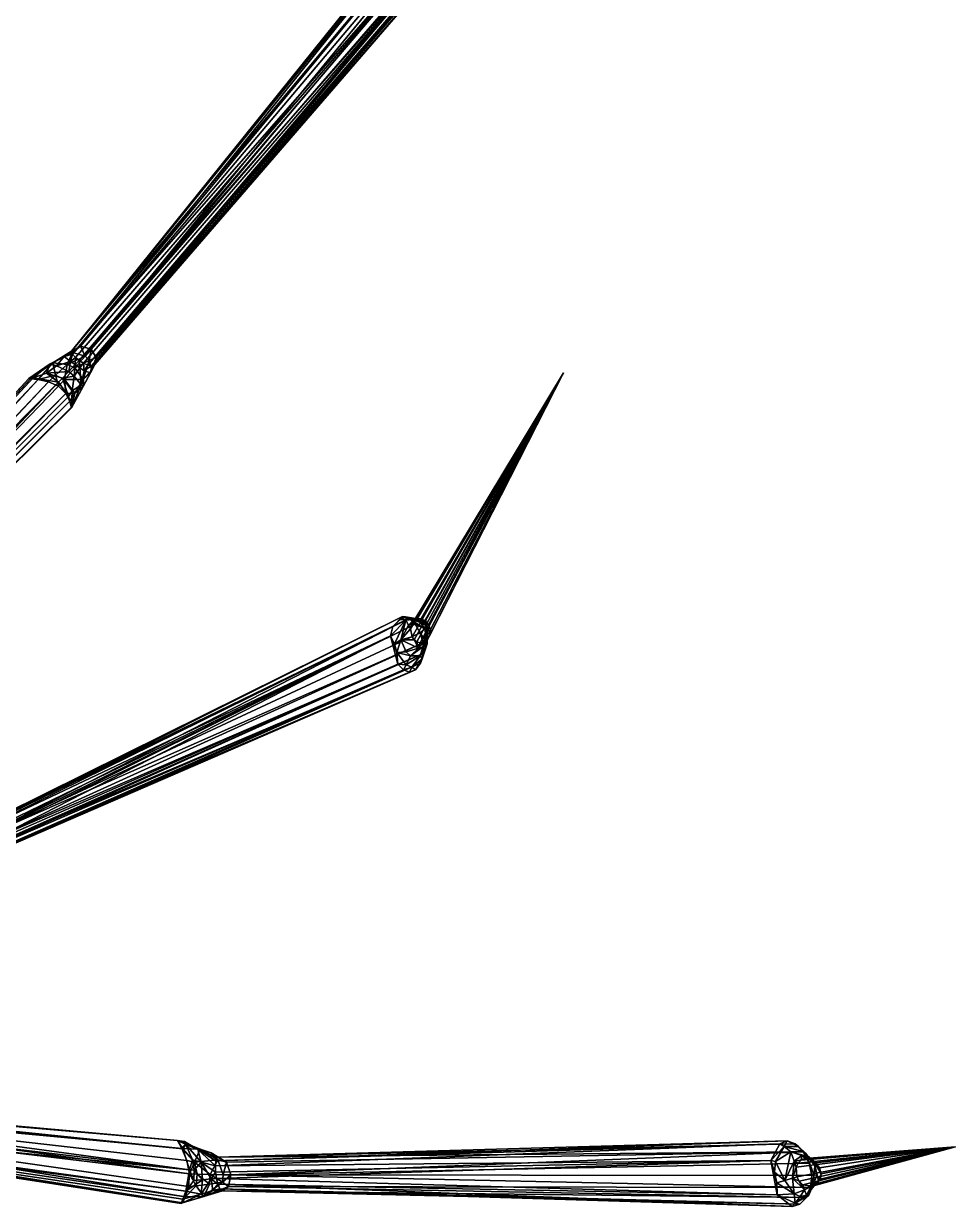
# Model space of a CAD drawing. Extents: x -0.0082 to 0.0082, y -0.0104 to 0.0092.
# Drawn here: x 0.00331 to 0.00817, y -0.00054 to 0.00563 of the extents above; entities that cross this region are included whole.
import ezdxf

# ---------------------------------------------------------------- set-up
doc = ezdxf.new("R2010")
doc.units = 0
doc.layers.add('BK_WIDOW$LWO', color=1, linetype='CONTINUOUS')

msp = doc.modelspace()

# ---------------------------------------------------------------- linework, layer by layer
at = {"layer": 'BK_WIDOW$LWO'}
for points in [[(0.0035562, 0.0039171, 0.0095753), (0.003603, 0.0039443, 0.0097123), (0.0058732, 0.0067717, 0.0064667)], [(0.0035562, 0.0039171, 0.0095753), (0.0058732, 0.0067717, 0.0064667), (0.0058332, 0.0067496, 0.006421)], [(0.0058332, 0.0067496, 0.006421), (0.0058157, 0.006717, 0.006379), (0.0035562, 0.0039171, 0.0095753)], [(0.0058732, 0.0067717, 0.0064667), (0.003603, 0.0039443, 0.0097123), (0.005987, 0.0067706, 0.0065333)], [(0.005987, 0.0067706, 0.0065333), (0.003603, 0.0039443, 0.0097123), (0.0036594, 0.0039283, 0.0097561)], [(0.0060365, 0.0067477, 0.0065382), (0.005987, 0.0067706, 0.0065333), (0.0036594, 0.0039283, 0.0097561)], [(0.0060689, 0.0067127, 0.0065191), (0.0060365, 0.0067477, 0.0065382), (0.0036594, 0.0039283, 0.0097561)], [(0.0058324, 0.0066412, 0.006315), (0.0035562, 0.0039171, 0.0095753), (0.0058157, 0.006717, 0.006379)], [(0.0036862, 0.0038851, 0.0097158), (0.0060689, 0.0067127, 0.0065191), (0.0036594, 0.0039283, 0.0097561)], [(0.0036785, 0.0038475, 0.0096276), (0.0060801, 0.0066332, 0.0064389), (0.0060837, 0.0066726, 0.0064837)], [(0.0036862, 0.0038851, 0.0097158), (0.0036785, 0.0038475, 0.0096276), (0.0060837, 0.0066726, 0.0064837)], [(0.0060689, 0.0067127, 0.0065191), (0.0036862, 0.0038851, 0.0097158), (0.0060837, 0.0066726, 0.0064837)], [(0.0035628, 0.0039016, 0.0095384), (0.0035562, 0.0039171, 0.0095753), (0.0058324, 0.0066412, 0.006315)], [(0.0035628, 0.0039016, 0.0095384), (0.0058324, 0.0066412, 0.006315), (0.0059107, 0.006586, 0.0063017)], [(0.0060801, 0.0066332, 0.0064389), (0.0036785, 0.0038475, 0.0096276), (0.0060573, 0.0066006, 0.0063917)], [(0.0060573, 0.0066006, 0.0063917), (0.0036785, 0.0038475, 0.0096276), (0.006017, 0.0065818, 0.0063513)], [(0.0035769, 0.0038852, 0.0095128), (0.0035628, 0.0039016, 0.0095384), (0.0059107, 0.006586, 0.0063017)], [(0.0035963, 0.0038691, 0.0095029), (0.0035769, 0.0038852, 0.0095128), (0.0059107, 0.006586, 0.0063017)], [(0.0059107, 0.006586, 0.0063017), (0.0059648, 0.0065771, 0.0063201), (0.0035963, 0.0038691, 0.0095029)], [(0.003619, 0.003855, 0.0095134), (0.0035963, 0.0038691, 0.0095029), (0.0059648, 0.0065771, 0.0063201)], [(0.0036422, 0.0038452, 0.0095418), (0.003619, 0.003855, 0.0095134), (0.0059648, 0.0065771, 0.0063201)], [(0.0036422, 0.0038452, 0.0095418), (0.0059648, 0.0065771, 0.0063201), (0.0036631, 0.0038419, 0.009582)], [(0.0036631, 0.0038419, 0.009582), (0.0059648, 0.0065771, 0.0063201), (0.006017, 0.0065818, 0.0063513)], [(0.0036785, 0.0038475, 0.0096276), (0.0036631, 0.0038419, 0.009582), (0.006017, 0.0065818, 0.0063513)], [(0.0035186, 0.0038895, 0.0095627), (0.0034461, 0.003852, 0.009589), (0.0034594, 0.0038563, 0.0096639)], [(0.0034792, 0.0038401, 0.0094807), (0.0034461, 0.003852, 0.009589), (0.0035186, 0.0038895, 0.0095627)], [(0.0035622, 0.0039107, 0.0097238), (0.0035562, 0.0039171, 0.0095753), (0.0034594, 0.0038563, 0.0096639)], [(0.0035562, 0.0039171, 0.0095753), (0.0035186, 0.0038895, 0.0095627), (0.0034594, 0.0038563, 0.0096639)], [(0.0034594, 0.0038563, 0.0096639), (0.0035349, 0.0038485, 0.0097873), (0.0035622, 0.0039107, 0.0097238)], [(0.0035186, 0.0038895, 0.0095627), (0.0035523, 0.0038639, 0.0094933), (0.0034792, 0.0038401, 0.0094807)], [(0.0035186, 0.0038895, 0.0095627), (0.0035562, 0.0039171, 0.0095753), (0.0035628, 0.0039016, 0.0095384)], [(0.0035186, 0.0038895, 0.0095627), (0.0035628, 0.0039016, 0.0095384), (0.0035523, 0.0038639, 0.0094933)], [(0.0035349, 0.0038485, 0.0097873), (0.0036275, 0.0038916, 0.009777), (0.0035622, 0.0039107, 0.0097238)], [(0.0035349, 0.0038485, 0.0097873), (0.0035741, 0.0038305, 0.0098067), (0.0036275, 0.0038916, 0.009777)], [(0.0035628, 0.0039016, 0.0095384), (0.0035769, 0.0038852, 0.0095128), (0.0035523, 0.0038639, 0.0094933)], [(0.0035622, 0.0039107, 0.0097238), (0.003603, 0.0039443, 0.0097123), (0.0035562, 0.0039171, 0.0095753)], [(0.0036275, 0.0038916, 0.009777), (0.003603, 0.0039443, 0.0097123), (0.0035622, 0.0039107, 0.0097238)], [(0.0036487, 0.0038686, 0.0097623), (0.0036275, 0.0038916, 0.009777), (0.0035741, 0.0038305, 0.0098067)], [(0.0036275, 0.0038916, 0.009777), (0.0036594, 0.0039283, 0.0097561), (0.003603, 0.0039443, 0.0097123)], [(0.0036275, 0.0038916, 0.009777), (0.0036487, 0.0038686, 0.0097623), (0.0036594, 0.0039283, 0.0097561)], [(0.0036487, 0.0038686, 0.0097623), (0.0036862, 0.0038851, 0.0097158), (0.0036594, 0.0039283, 0.0097561)], [(0.0034461, 0.003852, 0.009589), (0.0033336, 0.0037753, 0.0095383), (0.003343, 0.0037736, 0.0096391)], [(0.003356, 0.0037785, 0.0094641), (0.0033336, 0.0037753, 0.0095383), (0.0034461, 0.003852, 0.009589)], [(0.003343, 0.0037736, 0.0096391), (0.0034594, 0.0038563, 0.0096639), (0.0034461, 0.003852, 0.009589)], [(0.0034594, 0.0038563, 0.0096639), (0.003343, 0.0037736, 0.0096391), (0.003383, 0.0037696, 0.0097372)], [(0.003427, 0.003803, 0.0094359), (0.003356, 0.0037785, 0.0094641), (0.0034461, 0.003852, 0.009589)], [(0.0034594, 0.0038563, 0.0096639), (0.003383, 0.0037696, 0.0097372), (0.0034734, 0.0037917, 0.009807)], [(0.0034792, 0.0038401, 0.0094807), (0.003427, 0.003803, 0.0094359), (0.0034461, 0.003852, 0.009589)], [(0.003427, 0.003803, 0.0094359), (0.0034792, 0.0038401, 0.0094807), (0.0035427, 0.003812, 0.0094365)], [(0.0035349, 0.0038485, 0.0097873), (0.0034594, 0.0038563, 0.0096639), (0.0034734, 0.0037917, 0.009807)], [(0.0034734, 0.0037917, 0.009807), (0.0035209, 0.0037698, 0.0098318), (0.0035349, 0.0038485, 0.0097873)], [(0.0034792, 0.0038401, 0.0094807), (0.0035523, 0.0038639, 0.0094933), (0.0035427, 0.003812, 0.0094365)], [(0.0035209, 0.0037698, 0.0098318), (0.0035741, 0.0038305, 0.0098067), (0.0035349, 0.0038485, 0.0097873)], [(0.0036172, 0.0037699, 0.0097348), (0.0035741, 0.0038305, 0.0098067), (0.0035209, 0.0037698, 0.0098318)], [(0.0035523, 0.0038639, 0.0094933), (0.0035765, 0.0038478, 0.0094825), (0.0035427, 0.003812, 0.0094365)], [(0.0035427, 0.003812, 0.0094365), (0.0035765, 0.0038478, 0.0094825), (0.0035699, 0.0037879, 0.0094489)], [(0.0035523, 0.0038639, 0.0094933), (0.0035769, 0.0038852, 0.0095128), (0.0035765, 0.0038478, 0.0094825)], [(0.0035765, 0.0038478, 0.0094825), (0.0036004, 0.00383, 0.0094938), (0.0035699, 0.0037879, 0.0094489)], [(0.0035699, 0.0037879, 0.0094489), (0.0036004, 0.00383, 0.0094938), (0.0036072, 0.0037422, 0.0095323)], [(0.0036172, 0.0037699, 0.0097348), (0.0036487, 0.0038686, 0.0097623), (0.0035741, 0.0038305, 0.0098067)], [(0.0035769, 0.0038852, 0.0095128), (0.0035963, 0.0038691, 0.0095029), (0.0035765, 0.0038478, 0.0094825)], [(0.0035765, 0.0038478, 0.0094825), (0.0035963, 0.0038691, 0.0095029), (0.0036004, 0.00383, 0.0094938)], [(0.0035963, 0.0038691, 0.0095029), (0.003619, 0.003855, 0.0095134), (0.0036004, 0.00383, 0.0094938)], [(0.0036004, 0.00383, 0.0094938), (0.003619, 0.003855, 0.0095134), (0.0036227, 0.0038142, 0.0095244)], [(0.0036004, 0.00383, 0.0094938), (0.0036227, 0.0038142, 0.0095244), (0.0036072, 0.0037422, 0.0095323)], [(0.0036172, 0.0037699, 0.0097348), (0.003662, 0.0038194, 0.0096754), (0.0036487, 0.0038686, 0.0097623)], [(0.003619, 0.003855, 0.0095134), (0.0036422, 0.0038452, 0.0095418), (0.0036227, 0.0038142, 0.0095244)], [(0.0036227, 0.0038142, 0.0095244), (0.0036422, 0.0038452, 0.0095418), (0.0036631, 0.0038419, 0.009582)], [(0.0036227, 0.0038142, 0.0095244), (0.0036631, 0.0038419, 0.009582), (0.003655, 0.0038053, 0.0096187)], [(0.003662, 0.0038194, 0.0096754), (0.0036862, 0.0038851, 0.0097158), (0.0036487, 0.0038686, 0.0097623)], [(0.003655, 0.0038053, 0.0096187), (0.0036785, 0.0038475, 0.0096276), (0.003662, 0.0038194, 0.0096754)], [(0.0036631, 0.0038419, 0.009582), (0.0036785, 0.0038475, 0.0096276), (0.003655, 0.0038053, 0.0096187)], [(0.0036862, 0.0038851, 0.0097158), (0.003662, 0.0038194, 0.0096754), (0.0036785, 0.0038475, 0.0096276)], [(0.0010698, 0.0013064, 0.0049357), (0.0010317, 0.0012858, 0.0050079), (0.0033336, 0.0037753, 0.0095383)], [(0.0010317, 0.0012858, 0.0050079), (0.003343, 0.0037736, 0.0096391), (0.0033336, 0.0037753, 0.0095383)], [(0.0010317, 0.0012858, 0.0050079), (0.003383, 0.0037696, 0.0097372), (0.003343, 0.0037736, 0.0096391)], [(0.003383, 0.0037696, 0.0097372), (0.0010317, 0.0012858, 0.0050079), (0.0010321, 0.0012268, 0.0050889)], [(0.0010321, 0.0012268, 0.0050889), (0.0034373, 0.0037583, 0.0098111), (0.003383, 0.0037696, 0.0097372)], [(0.0010698, 0.0013064, 0.0049357), (0.0033336, 0.0037753, 0.0095383), (0.003356, 0.0037785, 0.0094641)], [(0.003356, 0.0037785, 0.0094641), (0.0034895, 0.003756, 0.0093578), (0.0010698, 0.0013064, 0.0049357)], [(0.0034895, 0.003756, 0.0093578), (0.003356, 0.0037785, 0.0094641), (0.003427, 0.003803, 0.0094359)], [(0.003383, 0.0037696, 0.0097372), (0.0034373, 0.0037583, 0.0098111), (0.0034734, 0.0037917, 0.009807)], [(0.003427, 0.003803, 0.0094359), (0.0035427, 0.003812, 0.0094365), (0.003509, 0.0037765, 0.0093874)], [(0.003509, 0.0037765, 0.0093874), (0.0034895, 0.003756, 0.0093578), (0.003427, 0.003803, 0.0094359)], [(0.0034373, 0.0037583, 0.0098111), (0.0034895, 0.0037344, 0.0098389), (0.0034734, 0.0037917, 0.009807)], [(0.0034895, 0.0037344, 0.0098389), (0.0035209, 0.0037698, 0.0098318), (0.0034734, 0.0037917, 0.009807)], [(0.0034895, 0.003756, 0.0093578), (0.003509, 0.0037765, 0.0093874), (0.0035409, 0.0036811, 0.0094084)], [(0.0035268, 0.0036965, 0.0098084), (0.0035209, 0.0037698, 0.0098318), (0.0034895, 0.0037344, 0.0098389)], [(0.003509, 0.0037765, 0.0093874), (0.0035427, 0.003812, 0.0094365), (0.0035699, 0.0037879, 0.0094489)], [(0.003509, 0.0037765, 0.0093874), (0.0035699, 0.0037879, 0.0094489), (0.0035601, 0.0037109, 0.0094371)], [(0.003509, 0.0037765, 0.0093874), (0.0035601, 0.0037109, 0.0094371), (0.0035409, 0.0036811, 0.0094084)], [(0.0035746, 0.0036976, 0.009739), (0.0036172, 0.0037699, 0.0097348), (0.0035209, 0.0037698, 0.0098318)], [(0.0035268, 0.0036965, 0.0098084), (0.0035746, 0.0036976, 0.009739), (0.0035209, 0.0037698, 0.0098318)], [(0.0035601, 0.0037109, 0.0094371), (0.0035699, 0.0037879, 0.0094489), (0.0036072, 0.0037422, 0.0095323)], [(0.0036177, 0.003734, 0.0095923), (0.0036172, 0.0037699, 0.0097348), (0.0035746, 0.0036976, 0.009739)], [(0.0036072, 0.0037422, 0.0095323), (0.0036227, 0.0038142, 0.0095244), (0.0036177, 0.003734, 0.0095923)], [(0.003655, 0.0038053, 0.0096187), (0.003662, 0.0038194, 0.0096754), (0.0036172, 0.0037699, 0.0097348)], [(0.0036177, 0.003734, 0.0095923), (0.003655, 0.0038053, 0.0096187), (0.0036172, 0.0037699, 0.0097348)], [(0.0036227, 0.0038142, 0.0095244), (0.003655, 0.0038053, 0.0096187), (0.0036177, 0.003734, 0.0095923)], [(0.0061226, 0.0038043), (0.0053254, 0.0024688, 0.0047977), (0.0053319, 0.0024916, 0.0048007)], [(0.0061226, 0.0038043), (0.0053326, 0.002427, 0.004791), (0.0053254, 0.0024688, 0.0047977)], [(0.0061226, 0.0038043), (0.0053319, 0.0024916, 0.0048007), (0.0053437, 0.0025105, 0.0048062)], [(0.0053438, 0.002412, 0.0047878), (0.0053326, 0.002427, 0.004791), (0.0061226, 0.0038043)], [(0.0061226, 0.0038043), (0.0053437, 0.0025105, 0.0048062), (0.0053596, 0.0025217, 0.0048166)], [(0.0053584, 0.0024018, 0.004788), (0.0053438, 0.002412, 0.0047878), (0.0061226, 0.0038043)], [(0.0053753, 0.0023969, 0.0047944), (0.0053584, 0.0024018, 0.004788), (0.0061226, 0.0038043)], [(0.0053596, 0.0025217, 0.0048166), (0.005381, 0.0025219, 0.0048358), (0.0061226, 0.0038043)], [(0.0061226, 0.0038043), (0.0053964, 0.0024016, 0.0048139), (0.0053753, 0.0023969, 0.0047944)], [(0.005381, 0.0025219, 0.0048358), (0.0054022, 0.0025105, 0.0048566), (0.0061226, 0.0038043)], [(0.0061226, 0.0038043), (0.005415, 0.0024176, 0.0048408), (0.0053964, 0.0024016, 0.0048139)], [(0.0054022, 0.0025105, 0.0048566), (0.0054194, 0.0024907, 0.0048728), (0.0061226, 0.0038043)], [(0.0061226, 0.0038043), (0.0054272, 0.0024406, 0.0048654), (0.005415, 0.0024176, 0.0048408)], [(0.0054194, 0.0024907, 0.0048728), (0.005429, 0.0024663, 0.0048776), (0.0061226, 0.0038043)], [(0.0061226, 0.0038043), (0.005429, 0.0024663, 0.0048776), (0.0054272, 0.0024406, 0.0048654)], [(0.0010321, 0.0012268, 0.0050889), (0.0010461, 0.0012114, 0.0050964), (0.0034373, 0.0037583, 0.0098111)], [(0.0010461, 0.0012114, 0.0050964), (0.0034895, 0.0037344, 0.0098389), (0.0034373, 0.0037583, 0.0098111)], [(0.0035268, 0.0036965, 0.0098084), (0.0034895, 0.0037344, 0.0098389), (0.0010461, 0.0012114, 0.0050964)], [(0.0010698, 0.0013064, 0.0049357), (0.0034895, 0.003756, 0.0093578), (0.0011144, 0.0012967, 0.0049013)], [(0.0034895, 0.003756, 0.0093578), (0.0011295, 0.0012805, 0.0049112), (0.0011144, 0.0012967, 0.0049013)], [(0.0011373, 0.00126, 0.0049361), (0.0011295, 0.0012805, 0.0049112), (0.0034895, 0.003756, 0.0093578)], [(0.0034895, 0.003756, 0.0093578), (0.0035409, 0.0036811, 0.0094084), (0.0011373, 0.00126, 0.0049361)], [(0.0035576, 0.0036221, 0.0095383), (0.0035409, 0.0036811, 0.0094084), (0.0035601, 0.0037109, 0.0094371)], [(0.0036072, 0.0037422, 0.0095323), (0.0036177, 0.003734, 0.0095923), (0.0035576, 0.0036221, 0.0095383)], [(0.0036072, 0.0037422, 0.0095323), (0.0035576, 0.0036221, 0.0095383), (0.0035601, 0.0037109, 0.0094371)], [(0.0036177, 0.003734, 0.0095923), (0.0035582, 0.0036265, 0.0096382), (0.0035576, 0.0036221, 0.0095383)], [(0.0035582, 0.0036265, 0.0096382), (0.0036177, 0.003734, 0.0095923), (0.0035746, 0.0036976, 0.009739)], [(0.0010889, 0.0012022, 0.0050701), (0.0035268, 0.0036965, 0.0098084), (0.0010461, 0.0012114, 0.0050964)], [(0.0035488, 0.0036559, 0.0097349), (0.0035268, 0.0036965, 0.0098084), (0.0010889, 0.0012022, 0.0050701)], [(0.0011277, 0.0012202, 0.0050079), (0.0035488, 0.0036559, 0.0097349), (0.0010889, 0.0012022, 0.0050701)], [(0.0035582, 0.0036265, 0.0096382), (0.0035488, 0.0036559, 0.0097349), (0.0011277, 0.0012202, 0.0050079)], [(0.0011373, 0.00126, 0.0049361), (0.0035409, 0.0036811, 0.0094084), (0.0035576, 0.0036221, 0.0095383)], [(0.0035488, 0.0036559, 0.0097349), (0.0035746, 0.0036976, 0.009739), (0.0035268, 0.0036965, 0.0098084)], [(0.0035582, 0.0036265, 0.0096382), (0.0035746, 0.0036976, 0.009739), (0.0035488, 0.0036559, 0.0097349)], [(0.0035576, 0.0036221, 0.0095383), (0.0035582, 0.0036265, 0.0096382), (0.0011277, 0.0012202, 0.0050079)], [(0.0011373, 0.00126, 0.0049361), (0.0035576, 0.0036221, 0.0095383), (0.0011277, 0.0012202, 0.0050079)], [(0.0052826, 0.0025339, 0.0050404), (0.005232, 0.0024823, 0.0049644), (0.0029896, 0.0013929, 0.007892)], [(0.0029896, 0.0013929, 0.007892), (0.0029983, 0.0014025, 0.0079361), (0.0052826, 0.0025339, 0.0050404)], [(0.0052826, 0.0025339, 0.0050404), (0.0029983, 0.0014025, 0.0079361), (0.0030118, 0.0013993, 0.0079844)], [(0.0053163, 0.002524, 0.0050792), (0.0052826, 0.0025339, 0.0050404), (0.0030118, 0.0013993, 0.0079844)], [(0.0052714, 0.0025181, 0.0049661), (0.005232, 0.0024823, 0.0049644), (0.0052826, 0.0025339, 0.0050404)], [(0.0052983, 0.0025328, 0.0050003), (0.0052714, 0.0025181, 0.0049661), (0.0052826, 0.0025339, 0.0050404)], [(0.0053507, 0.0025232, 0.0049585), (0.0052714, 0.0025181, 0.0049661), (0.0052983, 0.0025328, 0.0050003)], [(0.0052983, 0.0025328, 0.0050003), (0.0052826, 0.0025339, 0.0050404), (0.0053163, 0.002524, 0.0050792)], [(0.0052983, 0.0025328, 0.0050003), (0.0053163, 0.002524, 0.0050792), (0.0053777, 0.0025022, 0.0049848)], [(0.0052983, 0.0025328, 0.0050003), (0.0053777, 0.0025022, 0.0049848), (0.0053507, 0.0025232, 0.0049585)], [(0.0029848, 0.0013738, 0.0078547), (0.0029896, 0.0013929, 0.007892), (0.005232, 0.0024823, 0.0049644)], [(0.0052201, 0.0024332, 0.0049356), (0.0029848, 0.0013738, 0.0078547), (0.005232, 0.0024823, 0.0049644)], [(0.0030402, 0.0013602, 0.0080601), (0.0053163, 0.002524, 0.0050792), (0.0030118, 0.0013993, 0.0079844)], [(0.0030402, 0.0013602, 0.0080601), (0.0053486, 0.0024937, 0.0051107), (0.0053163, 0.002524, 0.0050792)], [(0.0030402, 0.0013602, 0.0080601), (0.0053751, 0.0024489, 0.0051303), (0.0053486, 0.0024937, 0.0051107)], [(0.0052408, 0.0023914, 0.0048972), (0.0052201, 0.0024332, 0.0049356), (0.0053004, 0.0025145, 0.0049045)], [(0.0052201, 0.0024332, 0.0049356), (0.005232, 0.0024823, 0.0049644), (0.0053004, 0.0025145, 0.0049045)], [(0.0053004, 0.0025145, 0.0049045), (0.005232, 0.0024823, 0.0049644), (0.0052714, 0.0025181, 0.0049661)], [(0.0052748, 0.0024128, 0.0048579), (0.0052408, 0.0023914, 0.0048972), (0.0053004, 0.0025145, 0.0049045)], [(0.0053507, 0.0025232, 0.0049585), (0.0053004, 0.0025145, 0.0049045), (0.0052714, 0.0025181, 0.0049661)], [(0.0052748, 0.0024128, 0.0048579), (0.0053004, 0.0025145, 0.0049045), (0.005315, 0.0024892, 0.0048312)], [(0.005315, 0.0024892, 0.0048312), (0.0053254, 0.0024688, 0.0047977), (0.0052748, 0.0024128, 0.0048579)], [(0.0053254, 0.0024688, 0.0047977), (0.0053326, 0.002427, 0.004791), (0.0052748, 0.0024128, 0.0048579)], [(0.0053507, 0.0025232, 0.0049585), (0.0053703, 0.0025216, 0.004881), (0.0053004, 0.0025145, 0.0049045)], [(0.005315, 0.0024892, 0.0048312), (0.0053004, 0.0025145, 0.0049045), (0.0053467, 0.002523, 0.0048581)], [(0.0053703, 0.0025216, 0.004881), (0.0053467, 0.002523, 0.0048581), (0.0053004, 0.0025145, 0.0049045)], [(0.0053437, 0.0025105, 0.0048062), (0.005315, 0.0024892, 0.0048312), (0.0053467, 0.002523, 0.0048581)], [(0.0053437, 0.0025105, 0.0048062), (0.0053319, 0.0024916, 0.0048007), (0.005315, 0.0024892, 0.0048312)], [(0.0053319, 0.0024916, 0.0048007), (0.0053254, 0.0024688, 0.0047977), (0.005315, 0.0024892, 0.0048312)], [(0.0053163, 0.002524, 0.0050792), (0.0053996, 0.0024699, 0.0050027), (0.0053777, 0.0025022, 0.0049848)], [(0.0053163, 0.002524, 0.0050792), (0.0053486, 0.0024937, 0.0051107), (0.0053996, 0.0024699, 0.0050027)], [(0.0053596, 0.0025217, 0.0048166), (0.0053437, 0.0025105, 0.0048062), (0.0053467, 0.002523, 0.0048581)], [(0.0053467, 0.002523, 0.0048581), (0.0053703, 0.0025216, 0.004881), (0.005381, 0.0025219, 0.0048358)], [(0.0053596, 0.0025217, 0.0048166), (0.0053467, 0.002523, 0.0048581), (0.005381, 0.0025219, 0.0048358)], [(0.0053486, 0.0024937, 0.0051107), (0.0053751, 0.0024489, 0.0051303), (0.0053996, 0.0024699, 0.0050027)], [(0.0053703, 0.0025216, 0.004881), (0.0053507, 0.0025232, 0.0049585), (0.0054121, 0.0024826, 0.004921)], [(0.0053507, 0.0025232, 0.0049585), (0.0053777, 0.0025022, 0.0049848), (0.0054121, 0.0024826, 0.004921)], [(0.005381, 0.0025219, 0.0048358), (0.0053703, 0.0025216, 0.004881), (0.0054022, 0.0025105, 0.0048566)], [(0.0054022, 0.0025105, 0.0048566), (0.0053703, 0.0025216, 0.004881), (0.0054194, 0.0024907, 0.0048728)], [(0.0053703, 0.0025216, 0.004881), (0.0054121, 0.0024826, 0.004921), (0.0054194, 0.0024907, 0.0048728)], [(0.0053751, 0.0024489, 0.0051303), (0.0054115, 0.0023903, 0.0049907), (0.0053996, 0.0024699, 0.0050027)], [(0.0053777, 0.0025022, 0.0049848), (0.0053996, 0.0024699, 0.0050027), (0.0054121, 0.0024826, 0.004921)], [(0.0053889, 0.0023752, 0.0048553), (0.0054121, 0.0024826, 0.004921), (0.0054115, 0.0023903, 0.0049907)], [(0.0053889, 0.0023752, 0.0048553), (0.0054272, 0.0024406, 0.0048654), (0.0054121, 0.0024826, 0.004921)], [(0.0054121, 0.0024826, 0.004921), (0.0053996, 0.0024699, 0.0050027), (0.0054115, 0.0023903, 0.0049907)], [(0.0054194, 0.0024907, 0.0048728), (0.0054121, 0.0024826, 0.004921), (0.005429, 0.0024663, 0.0048776)], [(0.0054272, 0.0024406, 0.0048654), (0.005429, 0.0024663, 0.0048776), (0.0054121, 0.0024826, 0.004921)], [(0.0052201, 0.0024332, 0.0049356), (0.0029836, 0.0013483, 0.0078291), (0.0029848, 0.0013738, 0.0078547)], [(0.0052201, 0.0024332, 0.0049356), (0.0029855, 0.0013197, 0.0078199), (0.0029836, 0.0013483, 0.0078291)], [(0.0029901, 0.0012908, 0.0078309), (0.0029855, 0.0013197, 0.0078199), (0.0052201, 0.0024332, 0.0049356)], [(0.0029901, 0.0012908, 0.0078309), (0.0052201, 0.0024332, 0.0049356), (0.0052587, 0.0022856, 0.0049318)], [(0.0053909, 0.0023956, 0.005133), (0.0053751, 0.0024489, 0.0051303), (0.0030402, 0.0013602, 0.0080601)], [(0.0052408, 0.0023914, 0.0048972), (0.005254, 0.002346, 0.0048959), (0.0052201, 0.0024332, 0.0049356)], [(0.005254, 0.002346, 0.0048959), (0.0052587, 0.0022856, 0.0049318), (0.0052201, 0.0024332, 0.0049356)], [(0.005254, 0.002346, 0.0048959), (0.0052408, 0.0023914, 0.0048972), (0.0052748, 0.0024128, 0.0048579)], [(0.005254, 0.002346, 0.0048959), (0.0052748, 0.0024128, 0.0048579), (0.0053029, 0.0023488, 0.0048606)], [(0.0052748, 0.0024128, 0.0048579), (0.0053326, 0.002427, 0.004791), (0.0053438, 0.002412, 0.0047878)], [(0.0052748, 0.0024128, 0.0048579), (0.0053659, 0.0023694, 0.0048315), (0.0053029, 0.0023488, 0.0048606)], [(0.0052748, 0.0024128, 0.0048579), (0.0053438, 0.002412, 0.0047878), (0.0053659, 0.0023694, 0.0048315)], [(0.0053438, 0.002412, 0.0047878), (0.0053584, 0.0024018, 0.004788), (0.0053659, 0.0023694, 0.0048315)], [(0.0053751, 0.0024489, 0.0051303), (0.0053909, 0.0023956, 0.005133), (0.0054115, 0.0023903, 0.0049907)], [(0.0053889, 0.0023752, 0.0048553), (0.005415, 0.0024176, 0.0048408), (0.0054272, 0.0024406, 0.0048654)], [(0.0053889, 0.0023752, 0.0048553), (0.0053964, 0.0024016, 0.0048139), (0.005415, 0.0024176, 0.0048408)], [(0.0030477, 0.0013311, 0.0080731), (0.0053909, 0.0023956, 0.005133), (0.0030402, 0.0013602, 0.0080601)], [(0.005391, 0.00234, 0.0051136), (0.0053909, 0.0023956, 0.005133), (0.0030477, 0.0013311, 0.0080731)], [(0.005325, 0.0023285, 0.0048727), (0.005254, 0.002346, 0.0048959), (0.0053029, 0.0023488, 0.0048606)], [(0.005325, 0.0023285, 0.0048727), (0.0053025, 0.0022811, 0.0049247), (0.005254, 0.002346, 0.0048959)], [(0.0053025, 0.0022811, 0.0049247), (0.0052587, 0.0022856, 0.0049318), (0.005254, 0.002346, 0.0048959)], [(0.0053659, 0.0023694, 0.0048315), (0.005325, 0.0023285, 0.0048727), (0.0053029, 0.0023488, 0.0048606)], [(0.0053889, 0.0023752, 0.0048553), (0.005325, 0.0023285, 0.0048727), (0.0053659, 0.0023694, 0.0048315)], [(0.0053889, 0.0023752, 0.0048553), (0.0053759, 0.002328, 0.0049239), (0.005325, 0.0023285, 0.0048727)], [(0.0053584, 0.0024018, 0.004788), (0.0053753, 0.0023969, 0.0047944), (0.0053659, 0.0023694, 0.0048315)], [(0.0053659, 0.0023694, 0.0048315), (0.0053753, 0.0023969, 0.0047944), (0.0053964, 0.0024016, 0.0048139)], [(0.0053964, 0.0024016, 0.0048139), (0.0053889, 0.0023752, 0.0048553), (0.0053659, 0.0023694, 0.0048315)], [(0.0054115, 0.0023903, 0.0049907), (0.0053759, 0.002328, 0.0049239), (0.0053889, 0.0023752, 0.0048553)], [(0.0054115, 0.0023903, 0.0049907), (0.005386, 0.002313, 0.0050337), (0.0053759, 0.002328, 0.0049239)], [(0.005391, 0.00234, 0.0051136), (0.005386, 0.002313, 0.0050337), (0.0054115, 0.0023903, 0.0049907)], [(0.0053909, 0.0023956, 0.005133), (0.005391, 0.00234, 0.0051136), (0.0054115, 0.0023903, 0.0049907)], [(0.0029973, 0.0012657, 0.0078592), (0.0029901, 0.0012908, 0.0078309), (0.0052587, 0.0022856, 0.0049318)], [(0.0029973, 0.0012657, 0.0078592), (0.0052587, 0.0022856, 0.0049318), (0.0052878, 0.0022553, 0.0049553)], [(0.0030294, 0.0012512, 0.0079923), (0.0053507, 0.0022547, 0.0050319), (0.0053761, 0.0022901, 0.0050768)], [(0.0030471, 0.0013001, 0.0080628), (0.0030294, 0.0012512, 0.0079923), (0.0053761, 0.0022901, 0.0050768)], [(0.0030471, 0.0013001, 0.0080628), (0.0053761, 0.0022901, 0.0050768), (0.005391, 0.00234, 0.0051136)], [(0.0030477, 0.0013311, 0.0080731), (0.0030471, 0.0013001, 0.0080628), (0.005391, 0.00234, 0.0051136)], [(0.0053025, 0.0022811, 0.0049247), (0.0052878, 0.0022553, 0.0049553), (0.0052587, 0.0022856, 0.0049318)], [(0.0053759, 0.002328, 0.0049239), (0.0053025, 0.0022811, 0.0049247), (0.005325, 0.0023285, 0.0048727)], [(0.0053759, 0.002328, 0.0049239), (0.0053318, 0.0022698, 0.0049531), (0.0053025, 0.0022811, 0.0049247)], [(0.005386, 0.002313, 0.0050337), (0.0053318, 0.0022698, 0.0049531), (0.0053759, 0.002328, 0.0049239)], [(0.005386, 0.002313, 0.0050337), (0.0053507, 0.0022547, 0.0050319), (0.0053318, 0.0022698, 0.0049531)], [(0.005386, 0.002313, 0.0050337), (0.0053761, 0.0022901, 0.0050768), (0.0053507, 0.0022547, 0.0050319)], [(0.005391, 0.00234, 0.0051136), (0.0053761, 0.0022901, 0.0050768), (0.005386, 0.002313, 0.0050337)], [(0.0030064, 0.0012483, 0.007899), (0.0029973, 0.0012657, 0.0078592), (0.0052878, 0.0022553, 0.0049553)], [(0.0030064, 0.0012483, 0.007899), (0.0052878, 0.0022553, 0.0049553), (0.0053193, 0.0022426, 0.0049886)], [(0.0030294, 0.0012512, 0.0079923), (0.0030064, 0.0012483, 0.007899), (0.0053193, 0.0022426, 0.0049886)], [(0.0053193, 0.0022426, 0.0049886), (0.0053507, 0.0022547, 0.0050319), (0.0030294, 0.0012512, 0.0079923)], [(0.0052878, 0.0022553, 0.0049553), (0.0053025, 0.0022811, 0.0049247), (0.0053318, 0.0022698, 0.0049531)], [(0.0053318, 0.0022698, 0.0049531), (0.0053193, 0.0022426, 0.0049886), (0.0052878, 0.0022553, 0.0049553)], [(0.0053507, 0.0022547, 0.0050319), (0.0053193, 0.0022426, 0.0049886), (0.0053318, 0.0022698, 0.0049531)], [(0.0012346, 0.0000309, 0.0050698), (0.0012249, -0.0000188, 0.0050964), (0.0041718, -0.0003733, 0.0089346)], [(0.001247, 0.0000483, 0.0050416), (0.0012346, 0.0000309, 0.0050698), (0.0041324, -0.0002412, 0.0088332)], [(0.0012346, 0.0000309, 0.0050698), (0.0041574, -0.0003035, 0.0089073), (0.0041324, -0.0002412, 0.0088332)], [(0.0041574, -0.0003035, 0.0089073), (0.0012346, 0.0000309, 0.0050698), (0.0041718, -0.0003733, 0.0089346)], [(0.001262, 0.0000564, 0.0050079), (0.001247, 0.0000483, 0.0050416), (0.0041098, -0.0001984, 0.0087347)], [(0.001247, 0.0000483, 0.0050416), (0.0041324, -0.0002412, 0.0088332), (0.0041098, -0.0001984, 0.0087347)], [(0.001262, 0.0000564, 0.0050079), (0.0041098, -0.0001984, 0.0087347), (0.0041369, -0.0002425, 0.0085031)], [(0.0041369, -0.0002425, 0.0085031), (0.0012942, 0.0000367, 0.0049359), (0.001262, 0.0000564, 0.0050079)], [(0.0012942, 0.0000367, 0.0049359), (0.0041369, -0.0002425, 0.0085031), (0.0041717, -0.0003517, 0.0084535)], [(0.0041717, -0.0003517, 0.0084535), (0.001312, -0.0000138, 0.0049013), (0.0012942, 0.0000367, 0.0049359)], [(0.0041718, -0.0003733, 0.0089346), (0.0012249, -0.0000188, 0.0050964), (0.0041673, -0.0004391, 0.0089035)], [(0.0012249, -0.0000188, 0.0050964), (0.0012421, -0.0000674, 0.00507), (0.0041515, -0.0004923, 0.0088299)], [(0.0041515, -0.0004923, 0.0088299), (0.0041673, -0.0004391, 0.0089035), (0.0012249, -0.0000188, 0.0050964)], [(0.0013021, -0.0000661, 0.004936), (0.001312, -0.0000138, 0.0049013), (0.0041717, -0.0003517, 0.0084535)], [(0.0012421, -0.0000674, 0.00507), (0.0012571, -0.0000835, 0.0050417), (0.0041351, -0.0005247, 0.0087336)], [(0.0041351, -0.0005247, 0.0087336), (0.0041515, -0.0004923, 0.0088299), (0.0012421, -0.0000674, 0.00507)], [(0.0012571, -0.0000835, 0.0050417), (0.0012892, -0.0000834, 0.0049702), (0.0041289, -0.0005279, 0.008634)], [(0.0041289, -0.0005279, 0.008634), (0.0041351, -0.0005247, 0.0087336), (0.0012571, -0.0000835, 0.0050417)], [(0.0012892, -0.0000834, 0.0049702), (0.0013021, -0.0000661, 0.004936), (0.0041537, -0.0004634, 0.0085034)], [(0.0041289, -0.0005279, 0.008634), (0.0012892, -0.0000834, 0.0049702), (0.0041377, -0.0005048, 0.0085605)], [(0.0041537, -0.0004634, 0.0085034), (0.0041377, -0.0005048, 0.0085605), (0.0012892, -0.0000834, 0.0049702)], [(0.0041537, -0.0004634, 0.0085034), (0.0013021, -0.0000661, 0.004936), (0.0041717, -0.0003517, 0.0084535)], [(0.0041545, -0.000215, 0.008749), (0.0041098, -0.0001984, 0.0087347), (0.0041324, -0.0002412, 0.0088332)], [(0.0041098, -0.0001984, 0.0087347), (0.0041545, -0.000215, 0.008749), (0.0041456, -0.0002037, 0.0086578)], [(0.0041098, -0.0001984, 0.0087347), (0.0041456, -0.0002037, 0.0086578), (0.0041535, -0.0002199, 0.0085881)], [(0.0041098, -0.0001984, 0.0087347), (0.0041535, -0.0002199, 0.0085881), (0.0041369, -0.0002425, 0.0085031)], [(0.0042277, -0.0002443, 0.0087631), (0.0041545, -0.000215, 0.008749), (0.0041324, -0.0002412, 0.0088332)], [(0.0041324, -0.0002412, 0.0088332), (0.0041574, -0.0003035, 0.0089073), (0.0041989, -0.0003112, 0.0089027)], [(0.0042277, -0.0002443, 0.0087631), (0.0041324, -0.0002412, 0.0088332), (0.0041989, -0.0003112, 0.0089027)], [(0.0041369, -0.0002425, 0.0085031), (0.0041535, -0.0002199, 0.0085881), (0.004187, -0.0003003, 0.0084971)], [(0.004187, -0.0003003, 0.0084971), (0.0041717, -0.0003517, 0.0084535), (0.0041369, -0.0002425, 0.0085031)], [(0.0042153, -0.0002461, 0.0086286), (0.0041456, -0.0002037, 0.0086578), (0.0041545, -0.000215, 0.008749)], [(0.0042153, -0.0002461, 0.0086286), (0.0041535, -0.0002199, 0.0085881), (0.0041456, -0.0002037, 0.0086578)], [(0.0041535, -0.0002199, 0.0085881), (0.0042325, -0.0003128, 0.0085457), (0.004187, -0.0003003, 0.0084971)], [(0.0041535, -0.0002199, 0.0085881), (0.0042153, -0.0002461, 0.0086286), (0.0042325, -0.0003128, 0.0085457)], [(0.0042153, -0.0002461, 0.0086286), (0.0041545, -0.000215, 0.008749), (0.0042277, -0.0002443, 0.0087631)], [(0.0042277, -0.0002443, 0.0087631), (0.0041989, -0.0003112, 0.0089027), (0.0043207, -0.0003, 0.0088235)], [(0.0042153, -0.0002461, 0.0086286), (0.0042277, -0.0002443, 0.0087631), (0.0042852, -0.0002636, 0.008715)], [(0.0042852, -0.0002636, 0.008715), (0.0043173, -0.0002862, 0.0086781), (0.0042153, -0.0002461, 0.0086286)], [(0.0042153, -0.0002461, 0.0086286), (0.0043101, -0.0003048, 0.0086388), (0.004307, -0.0003319, 0.0086106)], [(0.0042325, -0.0003128, 0.0085457), (0.0042153, -0.0002461, 0.0086286), (0.004307, -0.0003319, 0.0086106)], [(0.0043173, -0.0002862, 0.0086781), (0.0043101, -0.0003048, 0.0086388), (0.0042153, -0.0002461, 0.0086286)], [(0.0042277, -0.0002443, 0.0087631), (0.0043207, -0.0003, 0.0088235), (0.0042852, -0.0002636, 0.008715)], [(0.0072513, -0.0002164, 0.0058929), (0.0072033, -0.0003033, 0.0058452), (0.004307, -0.0003319, 0.0086106)], [(0.0043101, -0.0003048, 0.0086388), (0.0072513, -0.0002164, 0.0058929), (0.004307, -0.0003319, 0.0086106)], [(0.0043101, -0.0003048, 0.0086388), (0.0043173, -0.0002862, 0.0086781), (0.0072882, -0.0002014, 0.0059278)], [(0.0072882, -0.0002014, 0.0059278), (0.0072513, -0.0002164, 0.0058929), (0.0043101, -0.0003048, 0.0086388)], [(0.0043173, -0.0002862, 0.0086781), (0.0073311, -0.0002159, 0.0059679), (0.0072882, -0.0002014, 0.0059278)], [(0.0073723, -0.0002579, 0.0060057), (0.0073311, -0.0002159, 0.0059679), (0.0043173, -0.0002862, 0.0086781)], [(0.0072033, -0.0003033, 0.0058452), (0.0072513, -0.0002164, 0.0058929), (0.0072732, -0.0002307, 0.0058592)], [(0.0072285, -0.0003093, 0.0058196), (0.0072033, -0.0003033, 0.0058452), (0.0072732, -0.0002307, 0.0058592)], [(0.0072732, -0.0002307, 0.0058592), (0.0073088, -0.0002589, 0.0057998), (0.0072285, -0.0003093, 0.0058196)], [(0.0072732, -0.0002307, 0.0058592), (0.0072513, -0.0002164, 0.0058929), (0.0072882, -0.0002014, 0.0059278)], [(0.0073481, -0.0002296, 0.0059256), (0.0072732, -0.0002307, 0.0058592), (0.0072882, -0.0002014, 0.0059278)], [(0.0073481, -0.0002296, 0.0059256), (0.007373, -0.0002562, 0.0058504), (0.0072732, -0.0002307, 0.0058592)], [(0.007373, -0.0002562, 0.0058504), (0.0073088, -0.0002589, 0.0057998), (0.0072732, -0.0002307, 0.0058592)], [(0.0072882, -0.0002014, 0.0059278), (0.0073311, -0.0002159, 0.0059679), (0.0073481, -0.0002296, 0.0059256)], [(0.0073311, -0.0002159, 0.0059679), (0.0073723, -0.0002579, 0.0060057), (0.007387, -0.0002676, 0.0059608)], [(0.0073481, -0.0002296, 0.0059256), (0.0073311, -0.0002159, 0.0059679), (0.007387, -0.0002676, 0.0059608)], [(0.0081661, -0.0002312), (0.0073364, -0.0003385, 0.0057025), (0.0073461, -0.0003173, 0.0057018)], [(0.0081661, -0.0002312), (0.0073389, -0.0003885, 0.0057021), (0.0073364, -0.0003385, 0.0057025)], [(0.0073521, -0.0004116, 0.005701), (0.0073389, -0.0003885, 0.0057021), (0.0081661, -0.0002312)], [(0.0081661, -0.0002312), (0.0073461, -0.0003173, 0.0057018), (0.0073615, -0.0003014, 0.0057038)], [(0.007373, -0.0002562, 0.0058504), (0.0073481, -0.0002296, 0.0059256), (0.007387, -0.0002676, 0.0059608)], [(0.0073708, -0.0004294, 0.0057031), (0.0073521, -0.0004116, 0.005701), (0.0081661, -0.0002312)], [(0.0081661, -0.0002312), (0.0073615, -0.0003014, 0.0057038), (0.0073816, -0.0002927, 0.0057113)], [(0.0073708, -0.0004294, 0.0057031), (0.0081661, -0.0002312), (0.0074198, -0.0004371, 0.00573)], [(0.0073816, -0.0002927, 0.0057113), (0.0074093, -0.0002967, 0.0057297), (0.0081661, -0.0002312)], [(0.0074093, -0.0002967, 0.0057297), (0.0074368, -0.000315, 0.0057532), (0.0081661, -0.0002312)], [(0.0081661, -0.0002312), (0.0074437, -0.0004232, 0.0057523), (0.0074198, -0.0004371, 0.00573)], [(0.0074368, -0.000315, 0.0057532), (0.0074581, -0.0003421, 0.005773), (0.0081661, -0.0002312)], [(0.0081661, -0.0002312), (0.0074607, -0.0004006, 0.0057715), (0.0074437, -0.0004232, 0.0057523)], [(0.0074581, -0.0003421, 0.005773), (0.0074669, -0.0003723, 0.0057805), (0.0081661, -0.0002312)], [(0.0081661, -0.0002312), (0.0074669, -0.0003723, 0.0057805), (0.0074607, -0.0004006, 0.0057715)], [(0.0041989, -0.0003112, 0.0089027), (0.0041574, -0.0003035, 0.0089073), (0.0041718, -0.0003733, 0.0089346)], [(0.004187, -0.0003003, 0.0084971), (0.0041972, -0.0003542, 0.0084836), (0.0041717, -0.0003517, 0.0084535)], [(0.0041972, -0.0003542, 0.0084836), (0.004187, -0.0003003, 0.0084971), (0.0042325, -0.0003128, 0.0085457)], [(0.0042794, -0.0003765, 0.0089014), (0.0043207, -0.0003, 0.0088235), (0.0041989, -0.0003112, 0.0089027)], [(0.0042794, -0.0003765, 0.0089014), (0.0043473, -0.0003781, 0.0088722), (0.0043207, -0.0003, 0.0088235)], [(0.0043207, -0.0003, 0.0088235), (0.004365, -0.0003121, 0.0088132), (0.0042852, -0.0002636, 0.008715)], [(0.004365, -0.0003121, 0.0088132), (0.0043173, -0.0002862, 0.0086781), (0.0042852, -0.0002636, 0.008715)], [(0.004307, -0.0003319, 0.0086106), (0.0072033, -0.0003033, 0.0058452), (0.0043079, -0.000364, 0.0085986)], [(0.0043122, -0.0003973, 0.0086069), (0.0043079, -0.000364, 0.0085986), (0.0072033, -0.0003033, 0.0058452)], [(0.0072374, -0.0004831, 0.0058625), (0.0043122, -0.0003973, 0.0086069), (0.0072033, -0.0003033, 0.0058452)], [(0.004365, -0.0003121, 0.0088132), (0.0073723, -0.0002579, 0.0060057), (0.0043173, -0.0002862, 0.0086781)], [(0.004365, -0.0003121, 0.0088132), (0.0043207, -0.0003, 0.0088235), (0.0043473, -0.0003781, 0.0088722)], [(0.004365, -0.0003121, 0.0088132), (0.0043882, -0.0003789, 0.0088518), (0.0073723, -0.0002579, 0.0060057)], [(0.0043882, -0.0003789, 0.0088518), (0.0074037, -0.0003168, 0.0060331), (0.0073723, -0.0002579, 0.0060057)], [(0.0072033, -0.0003033, 0.0058452), (0.0072285, -0.0003093, 0.0058196), (0.0072235, -0.0003634, 0.005813)], [(0.0072033, -0.0003033, 0.0058452), (0.0072235, -0.0003634, 0.005813), (0.0072346, -0.0004199, 0.0058177)], [(0.0072033, -0.0003033, 0.0058452), (0.0072346, -0.0004199, 0.0058177), (0.0072374, -0.0004831, 0.0058625)], [(0.0072765, -0.0004074, 0.0057736), (0.0072285, -0.0003093, 0.0058196), (0.0073088, -0.0002589, 0.0057998)], [(0.0072765, -0.0004074, 0.0057736), (0.0073088, -0.0002589, 0.0057998), (0.0073254, -0.0003064, 0.0057327)], [(0.0073174, -0.0003949, 0.0057289), (0.0072765, -0.0004074, 0.0057736), (0.0073254, -0.0003064, 0.0057327)], [(0.007373, -0.0002562, 0.0058504), (0.0073966, -0.0002829, 0.0057744), (0.0073088, -0.0002589, 0.0057998)], [(0.0073254, -0.0003064, 0.0057327), (0.0073088, -0.0002589, 0.0057998), (0.0073662, -0.0002772, 0.005752)], [(0.0073966, -0.0002829, 0.0057744), (0.0073662, -0.0002772, 0.005752), (0.0073088, -0.0002589, 0.0057998)], [(0.0073174, -0.0003949, 0.0057289), (0.0073254, -0.0003064, 0.0057327), (0.0073364, -0.0003385, 0.0057025)], [(0.0073615, -0.0003014, 0.0057038), (0.0073254, -0.0003064, 0.0057327), (0.0073662, -0.0002772, 0.005752)], [(0.0073615, -0.0003014, 0.0057038), (0.0073461, -0.0003173, 0.0057018), (0.0073254, -0.0003064, 0.0057327)], [(0.0073364, -0.0003385, 0.0057025), (0.0073254, -0.0003064, 0.0057327), (0.0073461, -0.0003173, 0.0057018)], [(0.0073816, -0.0002927, 0.0057113), (0.0073615, -0.0003014, 0.0057038), (0.0073662, -0.0002772, 0.005752)], [(0.0073662, -0.0002772, 0.005752), (0.0073966, -0.0002829, 0.0057744), (0.0074093, -0.0002967, 0.0057297)], [(0.0073816, -0.0002927, 0.0057113), (0.0073662, -0.0002772, 0.005752), (0.0074093, -0.0002967, 0.0057297)], [(0.007387, -0.0002676, 0.0059608), (0.0073723, -0.0002579, 0.0060057), (0.0074037, -0.0003168, 0.0060331)], [(0.0074265, -0.0003054, 0.0058005), (0.007373, -0.0002562, 0.0058504), (0.0074339, -0.0003295, 0.0059047)], [(0.0073966, -0.0002829, 0.0057744), (0.007373, -0.0002562, 0.0058504), (0.0074265, -0.0003054, 0.0058005)], [(0.007373, -0.0002562, 0.0058504), (0.007387, -0.0002676, 0.0059608), (0.0074339, -0.0003295, 0.0059047)], [(0.0074339, -0.0003295, 0.0059047), (0.007387, -0.0002676, 0.0059608), (0.0074298, -0.0003804, 0.0059958)], [(0.007387, -0.0002676, 0.0059608), (0.0074037, -0.0003168, 0.0060331), (0.0074298, -0.0003804, 0.0059958)], [(0.0073966, -0.0002829, 0.0057744), (0.0074265, -0.0003054, 0.0058005), (0.0074368, -0.000315, 0.0057532)], [(0.0074093, -0.0002967, 0.0057297), (0.0073966, -0.0002829, 0.0057744), (0.0074368, -0.000315, 0.0057532)], [(0.0074265, -0.0003054, 0.0058005), (0.0074528, -0.0004081, 0.00582), (0.0074669, -0.0003723, 0.0057805)], [(0.0074265, -0.0003054, 0.0058005), (0.0074339, -0.0003295, 0.0059047), (0.0074528, -0.0004081, 0.00582)], [(0.0074265, -0.0003054, 0.0058005), (0.0074669, -0.0003723, 0.0057805), (0.0074581, -0.0003421, 0.005773)], [(0.0074368, -0.000315, 0.0057532), (0.0074265, -0.0003054, 0.0058005), (0.0074581, -0.0003421, 0.005773)], [(0.0041951, -0.0004085, 0.008496), (0.0041537, -0.0004634, 0.0085034), (0.0041717, -0.0003517, 0.0084535)], [(0.0041972, -0.0003542, 0.0084836), (0.0041951, -0.0004085, 0.008496), (0.0041717, -0.0003517, 0.0084535)], [(0.0041718, -0.0003733, 0.0089346), (0.0042118, -0.0003748, 0.0089266), (0.0041989, -0.0003112, 0.0089027)], [(0.0042397, -0.0004042, 0.0085435), (0.0041951, -0.0004085, 0.008496), (0.0041972, -0.0003542, 0.0084836)], [(0.0042397, -0.0004042, 0.0085435), (0.0041972, -0.0003542, 0.0084836), (0.0042325, -0.0003128, 0.0085457)], [(0.0041989, -0.0003112, 0.0089027), (0.0042118, -0.0003748, 0.0089266), (0.0042794, -0.0003765, 0.0089014)], [(0.0042325, -0.0003128, 0.0085457), (0.004307, -0.0003319, 0.0086106), (0.0043079, -0.000364, 0.0085986)], [(0.0043079, -0.000364, 0.0085986), (0.0042845, -0.0003997, 0.0085875), (0.0042325, -0.0003128, 0.0085457)], [(0.0042845, -0.0003997, 0.0085875), (0.0042397, -0.0004042, 0.0085435), (0.0042325, -0.0003128, 0.0085457)], [(0.0043122, -0.0003973, 0.0086069), (0.0042845, -0.0003997, 0.0085875), (0.0043079, -0.000364, 0.0085986)], [(0.0043882, -0.0003789, 0.0088518), (0.004365, -0.0003121, 0.0088132), (0.0043473, -0.0003781, 0.0088722)], [(0.0043882, -0.0003789, 0.0088518), (0.0074176, -0.000382, 0.0060422), (0.0074037, -0.0003168, 0.0060331)], [(0.0072765, -0.0004074, 0.0057736), (0.0072235, -0.0003634, 0.005813), (0.0072285, -0.0003093, 0.0058196)], [(0.0072765, -0.0004074, 0.0057736), (0.0072346, -0.0004199, 0.0058177), (0.0072235, -0.0003634, 0.005813)], [(0.0073389, -0.0003885, 0.0057021), (0.0073174, -0.0003949, 0.0057289), (0.0073364, -0.0003385, 0.0057025)], [(0.0074037, -0.0003168, 0.0060331), (0.0074176, -0.000382, 0.0060422), (0.0074298, -0.0003804, 0.0059958)], [(0.0074339, -0.0003295, 0.0059047), (0.0074298, -0.0003804, 0.0059958), (0.0074452, -0.0003773, 0.0059131)], [(0.0074339, -0.0003295, 0.0059047), (0.0074452, -0.0003773, 0.0059131), (0.0074528, -0.0004081, 0.00582)], [(0.0041537, -0.0004634, 0.0085034), (0.0042397, -0.0004042, 0.0085435), (0.0042335, -0.0004781, 0.0086237)], [(0.0041537, -0.0004634, 0.0085034), (0.0041951, -0.0004085, 0.008496), (0.0042397, -0.0004042, 0.0085435)], [(0.0041718, -0.0003733, 0.0089346), (0.0041673, -0.0004391, 0.0089035), (0.0042077, -0.0004348, 0.0088985)], [(0.0042077, -0.0004348, 0.0088985), (0.0042118, -0.0003748, 0.0089266), (0.0041718, -0.0003733, 0.0089346)], [(0.0042118, -0.0003748, 0.0089266), (0.0042077, -0.0004348, 0.0088985), (0.0042759, -0.000426, 0.0088791)], [(0.0042473, -0.0004915, 0.0087571), (0.0042759, -0.000426, 0.0088791), (0.0042077, -0.0004348, 0.0088985)], [(0.0042759, -0.000426, 0.0088791), (0.0042794, -0.0003765, 0.0089014), (0.0042118, -0.0003748, 0.0089266)], [(0.0042934, -0.0004602, 0.0086573), (0.0042335, -0.0004781, 0.0086237), (0.0042845, -0.0003997, 0.0085875)], [(0.0042335, -0.0004781, 0.0086237), (0.0042397, -0.0004042, 0.0085435), (0.0042845, -0.0003997, 0.0085875)], [(0.0043443, -0.000417, 0.0088554), (0.0042473, -0.0004915, 0.0087571), (0.0043751, -0.0004397, 0.0088062)], [(0.0043443, -0.000417, 0.0088554), (0.0042759, -0.000426, 0.0088791), (0.0042473, -0.0004915, 0.0087571)], [(0.0042794, -0.0003765, 0.0089014), (0.0042759, -0.000426, 0.0088791), (0.0043443, -0.000417, 0.0088554)], [(0.0043443, -0.000417, 0.0088554), (0.0043473, -0.0003781, 0.0088722), (0.0042794, -0.0003765, 0.0089014)], [(0.00432, -0.0004276, 0.0086325), (0.0042845, -0.0003997, 0.0085875), (0.0043122, -0.0003973, 0.0086069)], [(0.00432, -0.0004276, 0.0086325), (0.0042934, -0.0004602, 0.0086573), (0.0042845, -0.0003997, 0.0085875)], [(0.0043308, -0.0004506, 0.0086703), (0.0042934, -0.0004602, 0.0086573), (0.00432, -0.0004276, 0.0086325)], [(0.0072374, -0.0004831, 0.0058625), (0.00432, -0.0004276, 0.0086325), (0.0043122, -0.0003973, 0.0086069)], [(0.0073144, -0.0005424, 0.0059278), (0.0043308, -0.0004506, 0.0086703), (0.00432, -0.0004276, 0.0086325)], [(0.0072374, -0.0004831, 0.0058625), (0.0073144, -0.0005424, 0.0059278), (0.00432, -0.0004276, 0.0086325)], [(0.0043882, -0.0003789, 0.0088518), (0.0043473, -0.0003781, 0.0088722), (0.0043443, -0.000417, 0.0088554)], [(0.0043751, -0.0004397, 0.0088062), (0.0043882, -0.0003789, 0.0088518), (0.0043443, -0.000417, 0.0088554)], [(0.0043882, -0.0003789, 0.0088518), (0.0043751, -0.0004397, 0.0088062), (0.0074107, -0.000444, 0.0060303)], [(0.0074107, -0.000444, 0.0060303), (0.0074176, -0.000382, 0.0060422), (0.0043882, -0.0003789, 0.0088518)], [(0.0073248, -0.0004774, 0.0057989), (0.0072346, -0.0004199, 0.0058177), (0.0072765, -0.0004074, 0.0057736)], [(0.0073248, -0.0004774, 0.0057989), (0.0072374, -0.0004831, 0.0058625), (0.0072346, -0.0004199, 0.0058177)], [(0.0073248, -0.0004774, 0.0057989), (0.0072765, -0.0004074, 0.0057736), (0.0073174, -0.0003949, 0.0057289)], [(0.0073174, -0.0003949, 0.0057289), (0.0073389, -0.0003885, 0.0057021), (0.0073521, -0.0004116, 0.005701)], [(0.00738, -0.0004567, 0.005752), (0.0073174, -0.0003949, 0.0057289), (0.0073521, -0.0004116, 0.005701)], [(0.00738, -0.0004567, 0.005752), (0.0073248, -0.0004774, 0.0057989), (0.0073174, -0.0003949, 0.0057289)], [(0.00738, -0.0004567, 0.005752), (0.0073521, -0.0004116, 0.005701), (0.0073708, -0.0004294, 0.0057031)], [(0.0073708, -0.0004294, 0.0057031), (0.0074198, -0.0004371, 0.00573), (0.00738, -0.0004567, 0.005752)], [(0.00738, -0.0004567, 0.005752), (0.0074437, -0.0004232, 0.0057523), (0.0074528, -0.0004081, 0.00582)], [(0.00738, -0.0004567, 0.005752), (0.0074528, -0.0004081, 0.00582), (0.00739, -0.0004842, 0.0058502)], [(0.00738, -0.0004567, 0.005752), (0.0074198, -0.0004371, 0.00573), (0.0074437, -0.0004232, 0.0057523)], [(0.0074452, -0.0003773, 0.0059131), (0.00739, -0.0004842, 0.0058502), (0.0074528, -0.0004081, 0.00582)], [(0.0074452, -0.0003773, 0.0059131), (0.0074014, -0.0004836, 0.0059588), (0.00739, -0.0004842, 0.0058502)], [(0.0074452, -0.0003773, 0.0059131), (0.0074298, -0.0003804, 0.0059958), (0.0074014, -0.0004836, 0.0059588)], [(0.0074298, -0.0003804, 0.0059958), (0.0074107, -0.000444, 0.0060303), (0.0074014, -0.0004836, 0.0059588)], [(0.0074298, -0.0003804, 0.0059958), (0.0074176, -0.000382, 0.0060422), (0.0074107, -0.000444, 0.0060303)], [(0.0074437, -0.0004232, 0.0057523), (0.0074607, -0.0004006, 0.0057715), (0.0074528, -0.0004081, 0.00582)], [(0.0074528, -0.0004081, 0.00582), (0.0074607, -0.0004006, 0.0057715), (0.0074669, -0.0003723, 0.0057805)], [(0.0042335, -0.0004781, 0.0086237), (0.0041289, -0.0005279, 0.008634), (0.0041377, -0.0005048, 0.0085605)], [(0.0041351, -0.0005247, 0.0087336), (0.0041289, -0.0005279, 0.008634), (0.0042335, -0.0004781, 0.0086237)], [(0.0041351, -0.0005247, 0.0087336), (0.0042335, -0.0004781, 0.0086237), (0.0042473, -0.0004915, 0.0087571)], [(0.0041515, -0.0004923, 0.0088299), (0.0041351, -0.0005247, 0.0087336), (0.0042473, -0.0004915, 0.0087571)], [(0.0041537, -0.0004634, 0.0085034), (0.0042335, -0.0004781, 0.0086237), (0.0041377, -0.0005048, 0.0085605)], [(0.0042077, -0.0004348, 0.0088985), (0.0041673, -0.0004391, 0.0089035), (0.0041515, -0.0004923, 0.0088299)], [(0.0041515, -0.0004923, 0.0088299), (0.0042473, -0.0004915, 0.0087571), (0.0042077, -0.0004348, 0.0088985)], [(0.0042335, -0.0004781, 0.0086237), (0.0042934, -0.0004602, 0.0086573), (0.0042473, -0.0004915, 0.0087571)], [(0.0043751, -0.0004397, 0.0088062), (0.0042473, -0.0004915, 0.0087571), (0.0043442, -0.0004617, 0.0087148)], [(0.0042473, -0.0004915, 0.0087571), (0.0042934, -0.0004602, 0.0086573), (0.0043442, -0.0004617, 0.0087148)], [(0.0042934, -0.0004602, 0.0086573), (0.0043308, -0.0004506, 0.0086703), (0.0043442, -0.0004617, 0.0087148)], [(0.0073546, -0.0005308, 0.0059673), (0.0043442, -0.0004617, 0.0087148), (0.0043308, -0.0004506, 0.0086703)], [(0.0073144, -0.0005424, 0.0059278), (0.0073546, -0.0005308, 0.0059673), (0.0043308, -0.0004506, 0.0086703)], [(0.0073882, -0.0004958, 0.0060034), (0.0043751, -0.0004397, 0.0088062), (0.0043442, -0.0004617, 0.0087148)], [(0.0073546, -0.0005308, 0.0059673), (0.0073882, -0.0004958, 0.0060034), (0.0043442, -0.0004617, 0.0087148)], [(0.0073882, -0.0004958, 0.0060034), (0.0074107, -0.000444, 0.0060303), (0.0043751, -0.0004397, 0.0088062)], [(0.0073312, -0.000525, 0.0058893), (0.0072374, -0.0004831, 0.0058625), (0.0073248, -0.0004774, 0.0057989)], [(0.0073312, -0.000525, 0.0058893), (0.0073144, -0.0005424, 0.0059278), (0.0072374, -0.0004831, 0.0058625)], [(0.00738, -0.0004567, 0.005752), (0.0073563, -0.0004909, 0.005821), (0.0073248, -0.0004774, 0.0057989)], [(0.0073312, -0.000525, 0.0058893), (0.0073248, -0.0004774, 0.0057989), (0.0073563, -0.0004909, 0.005821)], [(0.0074014, -0.0004836, 0.0059588), (0.0073312, -0.000525, 0.0058893), (0.00739, -0.0004842, 0.0058502)], [(0.0074014, -0.0004836, 0.0059588), (0.0073546, -0.0005308, 0.0059673), (0.0073312, -0.000525, 0.0058893)], [(0.0073312, -0.000525, 0.0058893), (0.0073563, -0.0004909, 0.005821), (0.00739, -0.0004842, 0.0058502)], [(0.0074014, -0.0004836, 0.0059588), (0.0073882, -0.0004958, 0.0060034), (0.0073546, -0.0005308, 0.0059673)], [(0.0073563, -0.0004909, 0.005821), (0.00738, -0.0004567, 0.005752), (0.00739, -0.0004842, 0.0058502)], [(0.0074107, -0.000444, 0.0060303), (0.0073882, -0.0004958, 0.0060034), (0.0074014, -0.0004836, 0.0059588)], [(0.0073546, -0.0005308, 0.0059673), (0.0073144, -0.0005424, 0.0059278), (0.0073312, -0.000525, 0.0058893)]]:
    msp.add_3dface(points, dxfattribs=at)

doc.saveas('drawing.dxf')
